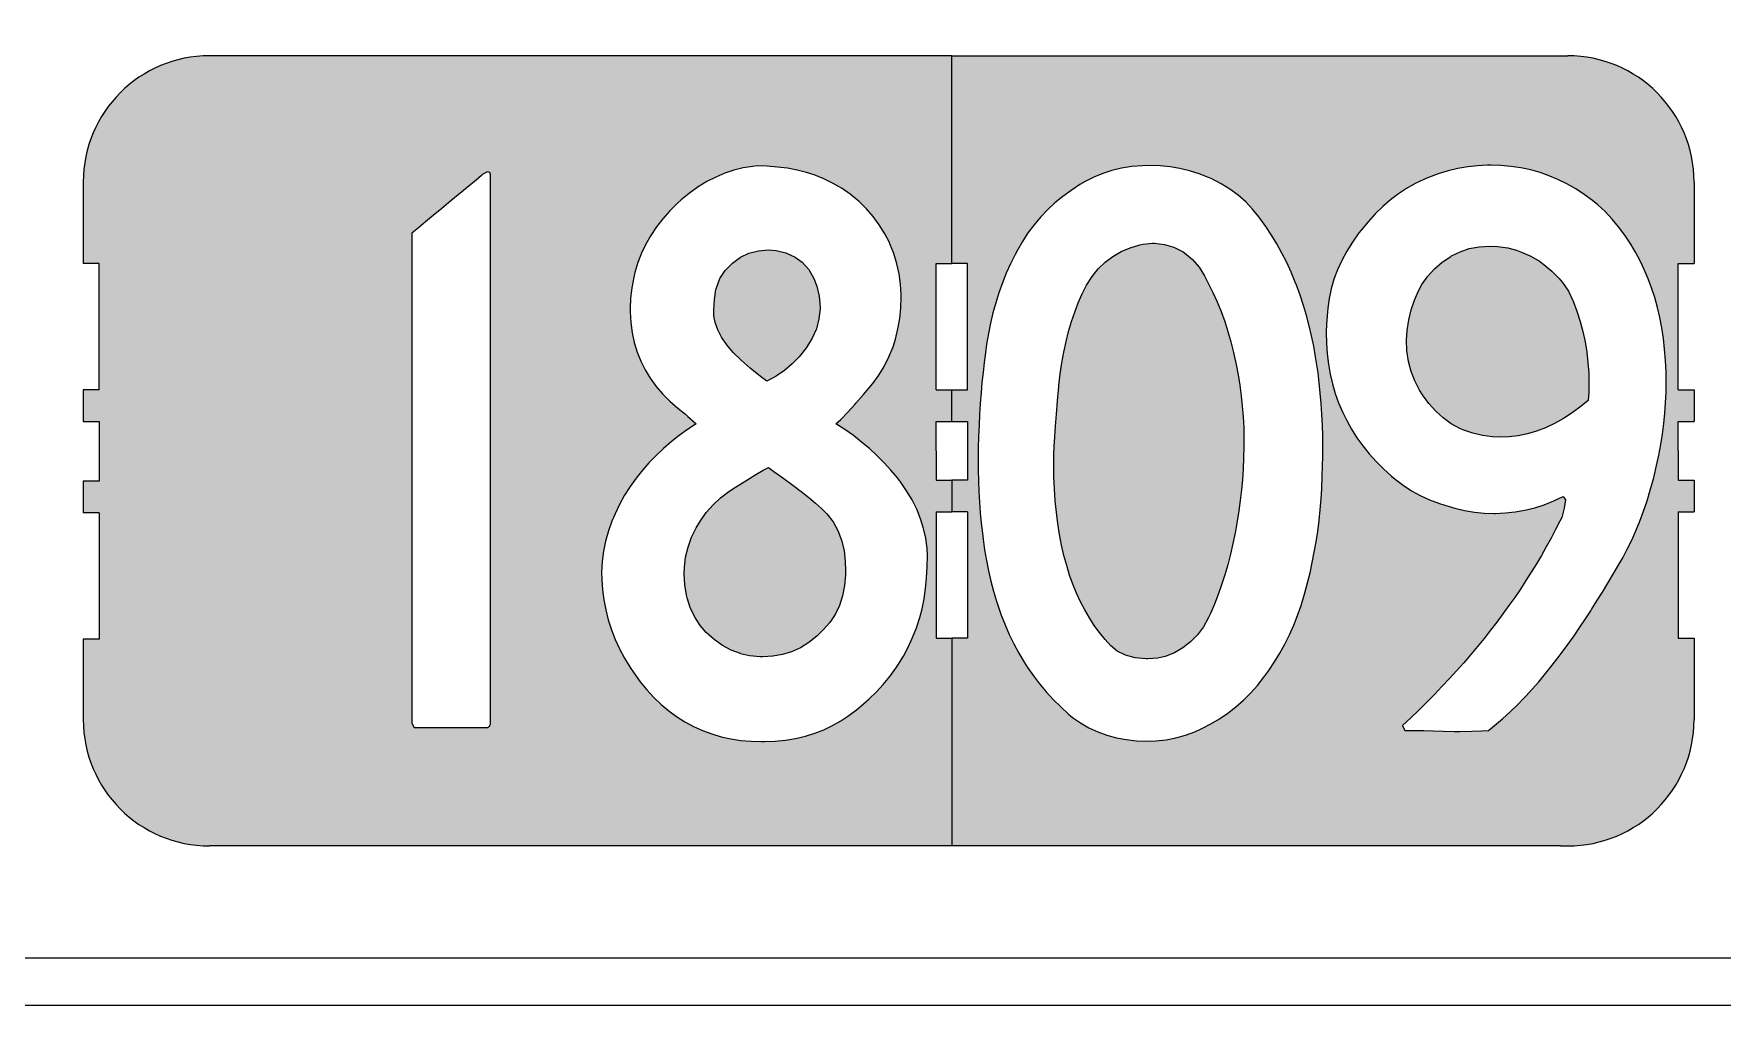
# Model space of a CAD drawing. Header units: millimetres. Extents: x 0 to 507, y 0 to 308.
# Drawn here: x 118.9 to 225.8, y 0 to 61.5 of the extents above; entities that cross this region are included whole.
import ezdxf

# ---------------------------------------------------------------- set-up
doc = ezdxf.new("R2010")
doc.units = ezdxf.units.MM
for name, color, linetype in [('Cut', 7, 'Continuous'), ('Inner Border', 251, 'Continuous'), ('Number', 7, 'Continuous'), ('Paint', 7, 'Continuous')]:
    doc.layers.add(name, color=color, linetype=linetype)

msp = doc.modelspace()

# ---------------------------------------------------------------- hatches: boundary and pattern name
at = {"layer": 'Paint'}
h = msp.add_hatch(color=256, dxfattribs=at)
h.dxf.hatch_style = 1
h.paths.add_polyline_path([(175.998, 31.227), (176.998, 31.227), (176.998, 33.227), (175.998, 33.227), (175.998, 35.077), (175.998, 36.927), (176.998, 36.927), (176.998, 38.927), (175.998, 38.927), (175.998, 46.927), (176.998, 46.927), (176.998, 60.077), (129.998, 60.077, 0.4142136), (121.998, 52.077), (121.998, 46.927), (122.998, 46.927), (122.998, 38.927), (121.998, 38.927), (121.998, 36.927), (122.998, 36.927), (122.998, 35.077), (122.998, 33.15), (121.998, 33.15), (121.998, 31.15), (122.998, 31.15), (122.998, 23.15), (121.998, 23.15), (121.998, 18.077, 0.4142136), (129.998, 10.077), (176.998, 10.077), (176.998, 23.227), (175.998, 23.227)])
h.paths.add_polyline_path([(142.804, 48.847), (143.218, 49.184), (143.674, 49.557), (144.166, 49.966), (144.705, 50.406), (145.285, 50.888), (145.508, 51.074), (146.311, 51.732), (146.876, 52.204), (147.212, 52.494), (147.3, 52.577), (147.596, 52.732), (147.793, 52.664), (147.793, 17.7), (147.596, 17.577), (142.949, 17.577), (142.804, 17.836)], flags=16)
h.paths.add_polyline_path([(154.857, 28.065), (154.94, 28.723), (155.075, 29.37), (155.251, 30.008), (155.479, 30.634), (155.676, 31.096), (155.961, 31.686), (156.277, 32.261), (156.624, 32.81), (157.007, 33.349), (157.422, 33.867), (157.815, 34.307), (158.266, 34.779), (158.738, 35.224), (159.225, 35.654), (159.732, 36.053), (160.261, 36.431), (160.81, 36.789), (160.81, 36.794), (160.287, 37.245), (160.126, 37.39), (159.655, 37.778), (159.147, 38.214), (158.686, 38.675), (158.266, 39.156), (157.898, 39.664), (157.577, 40.192), (157.303, 40.747), (157.075, 41.327), (156.893, 41.928), (156.764, 42.55), (156.676, 43.197), (156.634, 43.865), (156.634, 44.093), (156.66, 44.725), (156.733, 45.383), (156.857, 46.067), (156.93, 46.368), (157.116, 46.984), (157.349, 47.58), (157.624, 48.155), (157.94, 48.709), (158.297, 49.248), (158.696, 49.766), (159.137, 50.263), (159.618, 50.74), (159.851, 50.952), (160.385, 51.388), (160.929, 51.771), (161.483, 52.108), (162.048, 52.398), (162.618, 52.641), (163.203, 52.833), (163.794, 52.978), (164.4, 53.076), (164.623, 53.102), (165.301, 53.082), (165.959, 53.035), (166.596, 52.952), (167.208, 52.833), (167.804, 52.683), (168.285, 52.532), (168.902, 52.284), (169.492, 51.999), (170.047, 51.678), (170.565, 51.315), (171.106, 50.878), (171.59, 50.393), (172.015, 49.901), (172.399, 49.372), (172.746, 48.813), (173.067, 48.207), (173.321, 47.554), (173.518, 46.917), (173.657, 46.274), (173.751, 45.616), (173.787, 44.953), (173.787, 44.793), (173.766, 44.114), (173.699, 43.446), (173.585, 42.793), (173.424, 42.146), (173.274, 41.659), (173.015, 41.021), (172.72, 40.42), (172.383, 39.861), (172.005, 39.343), (171.772, 39.068), (171.399, 38.644), (170.927, 38.084), (170.865, 38.006), (170.42, 37.514), (169.959, 37.058), (169.658, 36.794), (170.223, 36.426), (170.762, 36.038), (171.28, 35.634), (171.777, 35.214), (172.254, 34.779), (172.704, 34.323), (173.139, 33.852), (173.549, 33.359), (173.74, 33.116), (174.134, 32.551), (174.481, 31.971), (174.776, 31.386), (175.015, 30.78), (175.206, 30.168), (175.346, 29.541), (175.429, 28.899), (175.46, 28.459), (175.445, 27.739), (175.403, 27.039), (175.336, 26.366), (175.238, 25.713), (175.113, 25.086), (174.968, 24.521), (174.761, 23.879), (174.517, 23.257), (174.238, 22.656), (173.932, 22.076), (173.585, 21.517), (173.445, 21.315), (173.067, 20.797), (172.658, 20.299), (172.217, 19.823), (171.746, 19.367), (171.243, 18.927), (170.964, 18.699), (170.477, 18.326), (169.969, 17.989), (169.441, 17.688), (168.891, 17.429), (168.322, 17.212), (167.726, 17.03), (167.109, 16.885), (166.472, 16.777), (165.809, 16.709), (165.13, 16.678), (164.939, 16.678), (164.286, 16.699), (163.644, 16.756), (163.012, 16.854), (162.395, 16.989), (161.794, 17.165), (161.209, 17.378), (161.204, 17.378), (160.639, 17.637), (160.095, 17.927), (159.572, 18.258), (159.069, 18.626), (158.587, 19.03), (158.121, 19.476), (157.681, 19.957), (157.261, 20.47), (156.857, 21.025), (156.634, 21.367), (156.277, 21.952), (155.961, 22.548), (155.681, 23.149), (155.443, 23.76), (155.241, 24.382), (155.08, 25.008), (154.956, 25.646), (154.873, 26.288), (154.826, 26.941), (154.816, 27.397)], flags=16)
h.paths.add_polyline_path([(160.064, 27.692), (160.142, 28.345), (160.297, 28.982), (160.52, 29.604), (160.81, 30.215), (161.074, 30.655), (161.452, 31.184), (161.877, 31.665), (162.354, 32.106), (162.877, 32.494), (163.307, 32.774), (164.011, 33.225), (164.592, 33.587), (165.053, 33.852), (165.384, 34.023), (165.736, 33.774), (166.363, 33.323), (166.938, 32.898), (167.467, 32.494), (167.943, 32.116), (168.373, 31.764), (168.752, 31.432), (169.083, 31.096), (169.477, 30.588), (169.788, 30.028), (170.021, 29.422), (170.176, 28.769), (170.249, 28.07), (170.275, 27.5), (170.269, 27.241), (170.207, 26.547), (170.078, 25.894), (169.876, 25.293), (169.606, 24.729), (169.264, 24.216), (168.85, 23.744), (168.446, 23.356), (167.938, 22.952), (167.405, 22.62), (166.85, 22.366), (166.27, 22.185), (165.669, 22.076), (165.037, 22.035), (164.851, 22.04), (164.193, 22.102), (163.612, 22.242), (163.607, 22.247), (163.022, 22.465), (162.468, 22.765), (161.944, 23.138), (161.452, 23.589), (161.064, 24.034), (160.696, 24.584), (160.421, 25.159), (160.245, 25.765), (160.199, 25.951), (160.09, 26.599), (160.048, 27.293)], flags=0)
h.paths.add_polyline_path([(162.172, 42.731), (162.007, 43.187), (161.918, 43.627), (161.924, 43.969), (161.97, 44.653), (162.065, 45.296), (162.297, 45.974), (162.654, 46.497), (163.105, 46.958), (163.607, 47.326), (164.151, 47.585), (164.747, 47.74), (165.384, 47.792), (165.882, 47.756), (166.493, 47.601), (167.078, 47.326), (167.513, 47.015), (167.943, 46.544), (168.259, 45.979), (168.456, 45.497), (168.601, 44.86), (168.658, 44.101), (168.586, 43.42), (168.42, 42.798), (168.156, 42.197), (167.777, 41.581), (167.337, 41.027), (166.892, 40.571), (166.4, 40.161), (165.866, 39.799), (165.286, 39.483), (164.882, 39.783), (164.229, 40.301), (163.654, 40.809), (163.162, 41.306), (162.753, 41.793), (162.421, 42.27)], flags=0)
h.paths.add_polyline_path([(223.996, 18.077), (223.996, 23.227), (222.996, 23.227), (222.996, 31.227), (223.996, 31.227), (223.996, 33.227), (222.996, 33.227), (222.996, 35.077), (222.996, 36.927), (223.996, 36.927), (223.996, 38.927), (222.996, 38.927), (222.996, 46.927), (223.996, 46.927), (223.996, 52.077, 0.4142136), (215.996, 60.077), (215.536, 60.077), (213.998, 60.077), (176.998, 60.077), (176.998, 46.927), (177.998, 46.927), (177.998, 38.927), (176.998, 38.927), (176.998, 36.927), (177.998, 36.927), (177.998, 35.077), (177.998, 33.227), (176.998, 33.227), (176.998, 31.227), (177.998, 31.227), (177.998, 23.227), (176.998, 23.227), (176.998, 10.077), (215.536, 10.077), (215.996, 10.077, 0.4142136)])
h.paths.add_polyline_path([(205.687, 17.377), (205.541, 17.688), (206.06, 18.18), (206.567, 18.672), (207.065, 19.165), (207.557, 19.662), (208.033, 20.159), (208.505, 20.662), (208.961, 21.164), (209.411, 21.672), (209.852, 22.18), (210.276, 22.693), (210.696, 23.205), (211.105, 23.723), (211.504, 24.236), (211.893, 24.76), (212.271, 25.283), (212.639, 25.806), (212.996, 26.334), (213.343, 26.863), (213.685, 27.396), (214.012, 27.93), (214.328, 28.464), (214.638, 29.002), (214.939, 29.546), (215.224, 30.09), (215.504, 30.634), (215.618, 30.862), (215.763, 31.458), (215.861, 31.976), (215.716, 32.183), (215.115, 31.909), (214.509, 31.67), (213.903, 31.479), (213.286, 31.328), (212.67, 31.22), (212.053, 31.152), (211.391, 31.119), (210.712, 31.142), (210.085, 31.204), (209.463, 31.303), (208.836, 31.448), (208.215, 31.629), (207.873, 31.743), (207.251, 31.981), (206.66, 32.251), (206.096, 32.556), (205.567, 32.903), (205.06, 33.281), (204.827, 33.478), (204.329, 33.934), (203.858, 34.406), (203.423, 34.893), (203.024, 35.395), (202.651, 35.908), (202.314, 36.442), (202.008, 36.986), (201.734, 37.545), (201.49, 38.12), (201.278, 38.711), (201.102, 39.312), (200.957, 39.933), (200.843, 40.565), (200.765, 41.213), (200.713, 41.876), (200.698, 42.561), (200.718, 43.104), (200.775, 43.85), (200.796, 44.093), (200.879, 44.71), (201.009, 45.326), (201.185, 45.932), (201.407, 46.533), (201.682, 47.124), (201.998, 47.714), (202.366, 48.289), (202.775, 48.864), (202.91, 49.035), (203.35, 49.574), (203.806, 50.077), (204.277, 50.533), (204.77, 50.957), (205.272, 51.341), (205.795, 51.683), (206.334, 51.988), (206.888, 52.253), (207.184, 52.377), (207.8, 52.6), (208.417, 52.786), (209.038, 52.936), (209.66, 53.045), (210.287, 53.118), (210.914, 53.149), (211.121, 53.154), (211.763, 53.133), (212.4, 53.076), (213.027, 52.978), (213.649, 52.848), (214.255, 52.677), (214.758, 52.506), (215.359, 52.253), (215.939, 51.968), (216.498, 51.652), (217.037, 51.304), (217.555, 50.926), (217.902, 50.641), (218.358, 50.211), (218.798, 49.745), (219.213, 49.248), (219.607, 48.719), (219.98, 48.155), (220.285, 47.637), (220.575, 47.098), (220.845, 46.544), (221.083, 45.969), (221.306, 45.383), (221.503, 44.777), (221.674, 44.155), (221.824, 43.518), (221.948, 42.86), (222.052, 42.192), (222.129, 41.503), (222.186, 40.798), (222.218, 40.078), (222.228, 39.431), (222.218, 38.778), (222.192, 38.12), (222.14, 37.462), (222.078, 36.799), (221.99, 36.136), (221.886, 35.473), (221.762, 34.81), (221.622, 34.141), (221.461, 33.468), (221.415, 33.297), (221.223, 32.598), (221.021, 31.919), (220.798, 31.261), (220.565, 30.629), (220.311, 30.013), (220.047, 29.422), (219.767, 28.857), (219.477, 28.308), (219.228, 27.889), (218.876, 27.282), (218.529, 26.697), (218.187, 26.127), (217.845, 25.578), (217.508, 25.044), (217.462, 24.962), (217.125, 24.438), (216.768, 23.91), (216.395, 23.371), (215.996, 22.822), (215.576, 22.263), (215.447, 22.086), (215.011, 21.517), (214.581, 20.978), (214.162, 20.47), (213.742, 19.993), (213.333, 19.553), (213.255, 19.475), (212.815, 19.009), (212.349, 18.558), (211.867, 18.118), (211.364, 17.693), (210.971, 17.377), (210.525, 17.351), (209.919, 17.336), (209.147, 17.326), (208.81, 17.326), (208.116, 17.341), (207.474, 17.362), (206.894, 17.377)], flags=16)
h.paths.add_polyline_path([(194.48, 18.481), (193.951, 18.124), (193.402, 17.798), (192.827, 17.507), (192.376, 17.305), (191.786, 17.083), (191.185, 16.917), (190.563, 16.798), (189.921, 16.73), (189.377, 16.71), (188.698, 16.736), (188.046, 16.803), (187.414, 16.922), (186.813, 17.088), (186.232, 17.295), (185.678, 17.554), (185.15, 17.86), (184.647, 18.212), (184.388, 18.419), (183.891, 18.875), (183.419, 19.341), (182.974, 19.828), (182.554, 20.326), (182.161, 20.844), (181.798, 21.372), (181.586, 21.709), (181.244, 22.279), (180.928, 22.864), (180.637, 23.455), (180.368, 24.061), (180.119, 24.677), (179.902, 25.309), (179.819, 25.563), (179.632, 26.19), (179.467, 26.832), (179.316, 27.48), (179.182, 28.138), (179.073, 28.806), (178.98, 29.48), (178.933, 29.863), (178.861, 30.505), (178.798, 31.158), (178.752, 31.821), (178.71, 32.495), (178.684, 33.173), (178.669, 33.862), (178.664, 34.52), (178.674, 35.261), (178.695, 35.986), (178.721, 36.696), (178.757, 37.39), (178.798, 38.074), (178.85, 38.742), (178.907, 39.4), (178.975, 40.043), (179.047, 40.67), (179.125, 41.281), (179.202, 41.82), (179.311, 42.493), (179.446, 43.156), (179.601, 43.809), (179.778, 44.451), (179.98, 45.083), (180.202, 45.705), (180.446, 46.316), (180.715, 46.917), (181.005, 47.508), (181.145, 47.772), (181.466, 48.331), (181.819, 48.87), (182.202, 49.378), (182.611, 49.865), (183.052, 50.326), (183.523, 50.761), (184.02, 51.176), (184.549, 51.559), (185.108, 51.922), (185.445, 52.124), (185.984, 52.398), (186.548, 52.631), (187.134, 52.823), (187.75, 52.963), (188.388, 53.066), (189.051, 53.118), (189.548, 53.134), (190.185, 53.108), (190.812, 53.046), (191.434, 52.942), (192.045, 52.792), (192.656, 52.6), (193.257, 52.367), (193.459, 52.279), (194.055, 51.973), (194.609, 51.631), (195.127, 51.248), (195.604, 50.828), (196.044, 50.373), (196.466, 49.847), (196.884, 49.269), (197.246, 48.725), (197.583, 48.166), (197.899, 47.591), (198.199, 46.995), (198.479, 46.384), (198.738, 45.752), (198.816, 45.55), (199.044, 44.918), (199.256, 44.28), (199.453, 43.638), (199.624, 42.996), (199.779, 42.343), (199.919, 41.69), (200.033, 41.032), (200.095, 40.654), (200.184, 40.022), (200.261, 39.385), (200.329, 38.732), (200.386, 38.064), (200.427, 37.39), (200.458, 36.706), (200.479, 36.007), (200.49, 35.268), (200.484, 34.722), (200.468, 34.132), (200.448, 33.448), (200.417, 32.666), (200.391, 32.034), (200.329, 31.345), (200.256, 30.661), (200.168, 29.982), (200.064, 29.314), (199.95, 28.656), (199.821, 28.003), (199.676, 27.361), (199.52, 26.724), (199.328, 26.017), (199.111, 25.299), (198.888, 24.667), (198.645, 24.045), (198.381, 23.444), (198.085, 22.854), (197.769, 22.279), (197.427, 21.719), (197.065, 21.18), (196.749, 20.75), (196.345, 20.232), (195.915, 19.745), (195.464, 19.295), (194.982, 18.875)], flags=16)
h.paths.add_polyline_path([(191.631, 22.61), (191.097, 22.305), (190.506, 22.066), (190.05, 21.963), (189.385, 21.909), (188.605, 21.978), (187.994, 22.139), (187.471, 22.403), (187.046, 22.766), (186.704, 23.144), (186.352, 23.579), (186.02, 24.035), (185.709, 24.512), (185.419, 25.009), (185.15, 25.527), (184.901, 26.071), (184.668, 26.63), (184.456, 27.216), (184.269, 27.822), (184.098, 28.454), (183.948, 29.101), (183.818, 29.775), (183.704, 30.469), (183.616, 31.184), (183.544, 31.92), (183.497, 32.681), (183.466, 33.458), (183.455, 34.334), (183.466, 34.831), (183.487, 35.359), (183.518, 35.96), (183.564, 36.644), (183.621, 37.406), (183.694, 38.24), (183.777, 39.152), (183.782, 39.214), (183.865, 39.939), (183.963, 40.644), (184.088, 41.327), (184.233, 41.991), (184.393, 42.633), (184.575, 43.255), (184.782, 43.856), (185.005, 44.441), (185.248, 45.006), (185.528, 45.555), (185.875, 46.104), (186.269, 46.591), (186.709, 47.016), (187.191, 47.383), (187.719, 47.684), (188.294, 47.927), (188.911, 48.109), (189.097, 48.145), (189.769, 48.22), (190.46, 48.135), (191.061, 47.953), (191.682, 47.648), (192.237, 47.192), (192.656, 46.705), (192.993, 46.14), (193.236, 45.684), (193.527, 45.104), (193.796, 44.503), (194.045, 43.892), (194.273, 43.265), (194.48, 42.628), (194.666, 41.97), (194.842, 41.261), (194.998, 40.54), (195.122, 39.887), (195.226, 39.229), (195.314, 38.566), (195.386, 37.898), (195.438, 37.224), (195.48, 36.546), (195.495, 35.867), (195.495, 35.313), (195.474, 34.629), (195.443, 33.945), (195.397, 33.272), (195.335, 32.603), (195.262, 31.94), (195.174, 31.282), (195.07, 30.635), (194.956, 29.987), (194.936, 29.889), (194.796, 29.205), (194.64, 28.532), (194.464, 27.874), (194.278, 27.231), (194.076, 26.599), (193.863, 25.983), (193.63, 25.377), (193.382, 24.786), (193.257, 24.522), (192.931, 23.936), (192.547, 23.429), (192.112, 22.983)], flags=0)
h.paths.add_polyline_path([(209.349, 36.405), (209.163, 36.488), (208.619, 36.794), (208.111, 37.162), (207.634, 37.586), (207.199, 38.079), (206.795, 38.628), (206.614, 38.923), (206.313, 39.503), (206.08, 40.104), (205.92, 40.736), (205.816, 41.394), (205.785, 42.073), (205.832, 42.689), (205.935, 43.358), (206.085, 44), (206.293, 44.616), (206.546, 45.207), (206.759, 45.596), (207.127, 46.129), (207.552, 46.601), (208.038, 47.02), (208.588, 47.378), (208.634, 47.409), (209.178, 47.678), (209.764, 47.87), (210.396, 47.989), (211.069, 48.025), (211.556, 48.01), (212.193, 47.927), (212.742, 47.766), (213.074, 47.647), (213.659, 47.388), (214.214, 47.067), (214.483, 46.87), (214.98, 46.45), (215.447, 45.979), (215.669, 45.72), (216.037, 45.176), (216.342, 44.555), (216.576, 43.907), (216.778, 43.27), (216.949, 42.627), (217.089, 41.98), (217.198, 41.327), (217.275, 40.664), (217.322, 40.001), (217.337, 39.327), (217.337, 38.783), (217.286, 38.265), (216.84, 37.897), (216.286, 37.483), (215.732, 37.12), (215.167, 36.809), (214.597, 36.54), (214.027, 36.322), (213.447, 36.157), (212.867, 36.032), (212.276, 35.96), (211.686, 35.939), (211.224, 35.955), (210.608, 36.038), (209.986, 36.188)], flags=0)
h = msp.add_hatch(color=256, dxfattribs=at)
h.dxf.hatch_style = 1
h.paths.add_polyline_path([(167.938, 22.952), (168.446, 23.356), (168.85, 23.744), (169.264, 24.216), (169.606, 24.729), (169.876, 25.293), (170.078, 25.894), (170.207, 26.547), (170.269, 27.241), (170.275, 27.5), (170.249, 28.07), (170.176, 28.769), (170.021, 29.422), (169.788, 30.028), (169.477, 30.588), (169.083, 31.096), (168.752, 31.432), (168.373, 31.764), (167.943, 32.116), (167.467, 32.494), (166.938, 32.898), (166.363, 33.323), (165.736, 33.774), (165.384, 34.023), (165.053, 33.852), (164.592, 33.587), (164.011, 33.225), (163.307, 32.774), (162.877, 32.494), (162.354, 32.106), (161.877, 31.665), (161.452, 31.184), (161.074, 30.655), (160.81, 30.215), (160.52, 29.604), (160.297, 28.982), (160.142, 28.345), (160.064, 27.692), (160.048, 27.293), (160.09, 26.599), (160.199, 25.951), (160.245, 25.765), (160.421, 25.159), (160.696, 24.584), (161.064, 24.034), (161.452, 23.589), (161.944, 23.138), (162.468, 22.765), (163.022, 22.465), (163.637, 22.236), (164.193, 22.102), (164.851, 22.04), (165.037, 22.035), (165.669, 22.076), (166.27, 22.185), (166.85, 22.366), (167.405, 22.62)])
h.paths.add_polyline_path([(168.259, 45.979), (167.943, 46.544), (167.513, 47.015), (167.078, 47.326), (166.493, 47.601), (165.882, 47.756), (165.384, 47.792), (164.747, 47.74), (164.151, 47.585), (163.607, 47.326), (163.105, 46.958), (162.654, 46.497), (162.297, 45.974), (162.079, 45.337), (162.064, 45.285), (161.97, 44.653), (161.924, 43.969), (161.918, 43.627), (162.007, 43.187), (162.172, 42.731), (162.421, 42.27), (162.753, 41.793), (163.162, 41.306), (163.654, 40.809), (164.229, 40.301), (164.882, 39.783), (165.286, 39.483), (165.866, 39.799), (166.4, 40.161), (166.892, 40.571), (167.337, 41.027), (167.736, 41.529), (167.793, 41.607), (168.156, 42.197), (168.42, 42.798), (168.586, 43.42), (168.653, 44.052), (168.653, 44.171), (168.601, 44.86), (168.456, 45.497)])
h.paths.add_polyline_path([(183.694, 38.24), (183.621, 37.406), (183.564, 36.644), (183.518, 35.96), (183.487, 35.359), (183.466, 34.831), (183.456, 34.375), (183.456, 34.261), (183.466, 33.458), (183.497, 32.681), (183.544, 31.92), (183.616, 31.184), (183.704, 30.469), (183.818, 29.775), (183.948, 29.101), (184.098, 28.454), (184.269, 27.822), (184.456, 27.216), (184.668, 26.63), (184.901, 26.071), (185.15, 25.527), (185.419, 25.009), (185.709, 24.512), (186.02, 24.035), (186.352, 23.579), (186.704, 23.144), (187.046, 22.766), (187.471, 22.403), (187.994, 22.139), (188.605, 21.978), (189.31, 21.916), (189.403, 21.911), (190.05, 21.963), (190.506, 22.066), (191.097, 22.305), (191.631, 22.61), (192.112, 22.983), (192.547, 23.429), (192.931, 23.936), (193.257, 24.522), (193.382, 24.786), (193.63, 25.377), (193.863, 25.983), (194.076, 26.599), (194.278, 27.231), (194.464, 27.874), (194.64, 28.532), (194.796, 29.205), (194.936, 29.889), (194.956, 29.987), (195.07, 30.635), (195.174, 31.282), (195.262, 31.94), (195.335, 32.603), (195.397, 33.272), (195.443, 33.945), (195.474, 34.629), (195.495, 35.313), (195.495, 35.867), (195.48, 36.546), (195.438, 37.224), (195.386, 37.898), (195.314, 38.566), (195.226, 39.229), (195.122, 39.887), (194.998, 40.54), (194.858, 41.188), (194.832, 41.302), (194.666, 41.97), (194.48, 42.628), (194.273, 43.265), (194.045, 43.892), (193.796, 44.503), (193.527, 45.104), (193.236, 45.684), (192.993, 46.14), (192.656, 46.705), (192.237, 47.192), (191.739, 47.601), (191.641, 47.668), (191.061, 47.953), (190.46, 48.135), (189.833, 48.212), (189.698, 48.212), (189.097, 48.145), (188.911, 48.109), (188.294, 47.927), (187.719, 47.684), (187.191, 47.383), (186.709, 47.016), (186.269, 46.591), (185.875, 46.104), (185.528, 45.555), (185.248, 45.006), (185.005, 44.441), (184.782, 43.856), (184.575, 43.255), (184.393, 42.633), (184.233, 41.991), (184.088, 41.327), (183.963, 40.644), (183.865, 39.939), (183.782, 39.214), (183.777, 39.152)])
h.paths.add_polyline_path([(205.832, 42.689), (205.785, 42.073), (205.816, 41.394), (205.92, 40.736), (206.08, 40.104), (206.313, 39.503), (206.614, 38.923), (206.795, 38.628), (207.199, 38.079), (207.634, 37.586), (208.111, 37.162), (208.619, 36.794), (209.163, 36.488), (209.349, 36.405), (209.986, 36.188), (210.608, 36.038), (211.224, 35.955), (211.686, 35.939), (212.276, 35.96), (212.867, 36.032), (213.447, 36.157), (214.027, 36.322), (214.597, 36.54), (215.167, 36.809), (215.732, 37.12), (216.286, 37.483), (216.84, 37.897), (217.286, 38.265), (217.337, 38.783), (217.337, 39.327), (217.322, 40.001), (217.275, 40.664), (217.198, 41.327), (217.089, 41.98), (216.949, 42.627), (216.778, 43.27), (216.576, 43.907), (216.348, 44.539), (216.327, 44.585), (216.037, 45.176), (215.669, 45.72), (215.447, 45.979), (214.98, 46.45), (214.483, 46.87), (214.214, 47.067), (213.659, 47.388), (213.074, 47.647), (212.742, 47.766), (212.193, 47.927), (211.556, 48.01), (211.069, 48.025), (210.396, 47.989), (209.764, 47.87), (209.178, 47.678), (208.634, 47.409), (208.588, 47.378), (208.038, 47.02), (207.552, 46.601), (207.127, 46.129), (206.759, 45.596), (206.546, 45.207), (206.293, 44.616), (206.085, 44), (205.935, 43.358)])

# ---------------------------------------------------------------- linework, layer by layer
msp.add_lwpolyline([(0, 0), (297, 0), (297, 210), (0, 210)], close=True)
at = {"layer": 'Cut'}
for p, q in [((176.998, 60.077), (129.998, 60.077)), ((176.998, 46.927), (176.998, 60.077)), ((176.998, 60.077), (213.998, 60.077)), ((213.998, 60.077), (215.536, 60.077)), ((215.536, 60.077), (215.996, 60.077)), ((121.998, 52.077), (121.998, 46.927)), ((223.996, 52.077), (223.996, 46.927)), ((122.998, 46.927), (121.998, 46.927)), ((122.998, 38.927), (122.998, 46.927)), ((175.998, 38.927), (175.998, 46.927)), ((175.998, 46.927), (176.998, 46.927)), ((177.998, 46.927), (176.998, 46.927)), ((177.998, 38.927), (177.998, 46.927)), ((222.996, 38.927), (222.996, 46.927)), ((222.996, 46.927), (223.996, 46.927)), ((121.998, 38.927), (121.998, 36.927)), ((122.998, 38.927), (121.998, 38.927)), ((175.998, 38.927), (176.998, 38.927)), ((176.998, 36.927), (176.998, 38.927)), ((176.998, 38.927), (177.998, 38.927)), ((222.996, 38.927), (223.996, 38.927)), ((223.996, 38.927), (223.996, 36.927)), ((121.998, 36.927), (122.998, 36.927)), ((122.998, 36.927), (122.998, 35.077)), ((175.998, 35.077), (175.998, 36.927)), ((175.998, 36.927), (176.998, 36.927)), ((176.998, 36.927), (177.998, 36.927)), ((177.998, 36.927), (177.998, 35.077)), ((222.996, 35.077), (222.996, 36.927)), ((222.996, 36.927), (223.996, 36.927)), ((122.998, 35.077), (122.998, 33.15)), ((175.998, 35.077), (175.998, 33.227)), ((177.998, 35.077), (177.998, 33.227)), ((222.996, 35.077), (222.996, 33.227)), ((121.998, 33.15), (121.998, 31.15)), ((122.998, 33.15), (121.998, 33.15)), ((122.998, 33.15), (122.998, 33.15)), ((175.998, 33.227), (176.998, 33.227)), ((176.998, 33.227), (176.998, 31.227)), ((177.998, 33.227), (176.998, 33.227)), ((222.996, 33.227), (223.996, 33.227)), ((223.996, 33.227), (223.996, 31.227)), ((122.998, 31.15), (121.998, 31.15)), ((122.998, 31.15), (122.998, 23.15)), ((175.998, 31.227), (176.998, 31.227)), ((175.998, 31.227), (175.998, 23.227)), ((177.998, 31.227), (176.998, 31.227)), ((177.998, 31.227), (177.998, 23.227)), ((222.996, 31.227), (223.996, 31.227)), ((222.996, 31.227), (222.996, 23.227)), ((121.998, 23.15), (121.998, 18.077)), ((122.998, 23.15), (121.998, 23.15)), ((175.998, 23.227), (176.998, 23.227)), ((176.998, 23.227), (176.998, 10.077)), ((177.998, 23.227), (176.998, 23.227)), ((222.996, 23.227), (223.996, 23.227)), ((223.996, 23.227), (223.996, 18.077)), ((176.998, 10.077), (129.998, 10.077)), ((215.536, 10.077), (176.998, 10.077)), ((215.536, 10.077), (215.996, 10.077))]:
    msp.add_line(p, q, dxfattribs=at)
for centre, start, end in [((129.998, 52.077), 90, 180), ((215.996, 52.077), 0, 90), ((129.998, 18.077), 180, 270), ((215.996, 18.077), 270, 0)]:
    msp.add_arc(centre, 8, start, end, dxfattribs=at)
at = {"layer": 'Inner Border'}
msp.add_line((3, 3), (294, 3), dxfattribs=at)
at = {"layer": 'Number', "color": 7, "lineweight": 0}
msp.add_lwpolyline([(147.596, 52.732), (147.3, 52.577), (147.212, 52.494), (146.876, 52.204), (146.311, 51.732), (145.508, 51.074), (145.285, 50.888), (144.705, 50.406), (144.166, 49.966), (143.674, 49.557), (143.218, 49.184), (142.804, 48.847), (142.804, 17.836), (142.949, 17.577), (147.596, 17.577), (147.72, 17.655), (147.793, 17.785), (147.793, 52.577), (147.746, 52.68)], close=True, dxfattribs=at)
for points in [[(164.623, 53.102), (164.4, 53.076), (163.794, 52.978), (163.203, 52.833), (162.618, 52.641), (162.048, 52.398), (161.483, 52.108), (160.929, 51.771), (160.385, 51.388), (159.851, 50.952), (159.618, 50.74), (159.137, 50.263), (158.696, 49.766), (158.297, 49.248), (157.94, 48.709), (157.624, 48.155)], [(172.005, 39.343), (172.383, 39.861), (172.72, 40.42), (173.015, 41.021), (173.274, 41.659), (173.424, 42.146), (173.585, 42.793), (173.699, 43.446), (173.766, 44.114), (173.787, 44.793), (173.787, 44.953), (173.751, 45.616), (173.657, 46.274), (173.518, 46.917), (173.321, 47.554), (173.077, 48.181), (173.062, 48.217), (172.746, 48.813), (172.399, 49.372), (172.015, 49.901), (171.59, 50.393), (171.135, 50.849), (171.052, 50.921), (170.565, 51.315), (170.047, 51.678), (169.492, 51.999), (168.902, 52.284), (168.285, 52.532), (167.804, 52.683), (167.208, 52.833), (166.596, 52.952), (165.959, 53.035), (165.301, 53.082), (164.623, 53.102)], [(189.548, 53.134), (189.051, 53.118), (188.388, 53.066), (187.75, 52.963), (187.134, 52.823), (186.548, 52.631), (185.984, 52.398), (185.445, 52.124), (185.108, 51.922), (184.549, 51.559), (184.02, 51.176), (183.523, 50.761), (183.052, 50.326), (182.611, 49.865), (182.202, 49.378), (181.819, 48.87), (181.466, 48.331)], [(197.427, 21.719), (197.769, 22.279), (198.085, 22.854), (198.381, 23.444), (198.645, 24.045), (198.888, 24.667), (199.111, 25.299), (199.308, 25.952), (199.349, 26.097), (199.52, 26.724), (199.676, 27.361), (199.821, 28.003), (199.95, 28.656), (200.064, 29.314), (200.168, 29.982), (200.256, 30.661), (200.329, 31.345), (200.391, 32.034), (200.417, 32.666), (200.448, 33.448), (200.468, 34.132), (200.484, 34.722), (200.489, 35.22), (200.489, 35.303), (200.479, 36.007), (200.458, 36.706), (200.427, 37.39), (200.386, 38.064), (200.329, 38.732), (200.261, 39.385), (200.184, 40.022), (200.095, 40.654), (200.033, 41.032), (199.919, 41.69), (199.779, 42.343), (199.624, 42.996), (199.453, 43.638), (199.256, 44.28), (199.044, 44.918), (198.816, 45.55), (198.738, 45.752), (198.479, 46.384), (198.199, 46.995), (197.899, 47.591), (197.583, 48.166), (197.246, 48.725), (196.884, 49.269), (196.505, 49.792), (196.443, 49.875), (196.044, 50.373), (195.604, 50.828), (195.127, 51.248), (194.609, 51.631), (194.055, 51.973), (193.459, 52.279), (193.257, 52.367), (192.656, 52.6), (192.045, 52.792), (191.434, 52.942), (190.812, 53.046), (190.185, 53.108), (189.548, 53.134)], [(211.121, 53.154), (210.914, 53.149), (210.287, 53.118), (209.66, 53.045), (209.038, 52.936), (208.417, 52.786), (207.8, 52.6), (207.184, 52.377), (206.888, 52.253), (206.334, 51.988), (205.795, 51.683), (205.272, 51.341), (204.77, 50.957), (204.277, 50.533), (203.806, 50.077), (203.35, 49.574), (202.91, 49.035), (202.775, 48.864), (202.366, 48.289), (201.998, 47.714), (201.682, 47.124), (201.407, 46.533), (201.185, 45.932), (201.009, 45.326), (200.879, 44.71), (200.796, 44.093), (200.775, 43.85), (200.718, 43.104), (200.698, 42.565), (200.698, 42.555), (200.713, 41.876), (200.765, 41.213), (200.843, 40.565), (200.957, 39.933), (201.102, 39.312), (201.278, 38.711), (201.49, 38.12), (201.734, 37.545), (202.008, 36.986), (202.314, 36.442), (202.651, 35.908)], [(219.98, 48.155), (219.607, 48.719), (219.213, 49.248), (218.798, 49.745), (218.358, 50.211), (217.902, 50.641), (217.555, 50.926), (217.037, 51.304), (216.498, 51.652), (215.939, 51.968), (215.359, 52.253), (214.758, 52.506), (214.255, 52.677), (213.649, 52.848), (213.027, 52.978), (212.4, 53.076), (211.763, 53.133), (211.121, 53.154)], [(157.624, 48.155), (157.349, 47.58), (157.116, 46.984), (156.93, 46.368), (156.857, 46.067), (156.733, 45.383), (156.66, 44.725), (156.634, 44.093), (156.634, 43.865), (156.676, 43.197), (156.764, 42.55), (156.893, 41.928), (157.075, 41.327), (157.303, 40.747), (157.577, 40.192), (157.898, 39.664), (158.266, 39.156), (158.686, 38.675), (159.147, 38.214), (159.655, 37.778), (160.126, 37.39), (160.287, 37.245), (160.81, 36.794), (160.81, 36.789), (160.261, 36.431), (159.732, 36.053), (159.225, 35.654), (158.738, 35.224), (158.266, 34.779), (157.815, 34.307)], [(181.466, 48.331), (181.145, 47.772), (181.005, 47.508), (180.715, 46.917), (180.446, 46.316), (180.202, 45.705), (179.98, 45.083), (179.778, 44.451), (179.601, 43.809), (179.446, 43.156), (179.311, 42.493), (179.202, 41.82), (179.125, 41.281), (179.047, 40.67), (178.975, 40.043), (178.907, 39.4), (178.85, 38.742), (178.798, 38.074), (178.757, 37.39), (178.721, 36.696), (178.695, 35.986), (178.674, 35.261), (178.664, 34.52), (178.669, 33.862), (178.684, 33.173), (178.71, 32.495), (178.752, 31.821), (178.798, 31.158), (178.861, 30.505), (178.933, 29.863), (178.98, 29.48), (179.073, 28.806), (179.182, 28.138), (179.316, 27.48), (179.467, 26.832), (179.632, 26.19), (179.819, 25.563), (179.902, 25.309), (180.119, 24.677), (180.368, 24.061), (180.637, 23.455), (180.928, 22.864), (181.244, 22.279), (181.586, 21.709), (181.798, 21.372), (182.161, 20.844), (182.554, 20.326), (182.974, 19.828), (183.419, 19.341), (183.891, 18.875), (184.388, 18.419), (184.647, 18.212), (185.15, 17.86), (185.678, 17.554), (186.232, 17.295), (186.813, 17.088), (187.414, 16.922), (188.046, 16.803), (188.698, 16.736), (189.377, 16.71), (189.921, 16.73), (190.563, 16.798), (191.185, 16.917), (191.786, 17.083), (192.376, 17.305), (192.827, 17.507), (193.402, 17.798), (193.951, 18.124), (194.48, 18.481), (194.982, 18.875), (195.464, 19.295), (195.915, 19.745), (196.345, 20.232), (196.749, 20.75), (197.065, 21.18), (197.427, 21.719)], [(189.403, 21.911), (189.31, 21.916), (188.605, 21.978), (187.994, 22.139), (187.471, 22.403), (187.046, 22.766), (186.704, 23.144), (186.352, 23.579), (186.02, 24.035), (185.709, 24.512), (185.419, 25.009), (185.15, 25.527), (184.901, 26.071), (184.668, 26.63), (184.456, 27.216), (184.269, 27.822), (184.098, 28.454), (183.948, 29.101), (183.818, 29.775), (183.704, 30.469), (183.616, 31.184), (183.544, 31.92), (183.497, 32.681), (183.466, 33.458), (183.456, 34.261), (183.456, 34.375), (183.466, 34.831), (183.487, 35.359), (183.518, 35.96), (183.564, 36.644), (183.621, 37.406), (183.694, 38.24), (183.777, 39.152), (183.782, 39.214), (183.865, 39.939), (183.963, 40.644), (184.088, 41.327), (184.233, 41.991), (184.393, 42.633), (184.575, 43.255), (184.782, 43.856), (185.005, 44.441), (185.248, 45.006), (185.528, 45.555), (185.875, 46.104), (186.269, 46.591), (186.709, 47.016), (187.191, 47.383), (187.719, 47.684), (188.294, 47.927), (188.911, 48.109), (189.097, 48.145), (189.698, 48.212)], [(189.698, 48.212), (189.833, 48.212), (190.46, 48.135), (191.061, 47.953), (191.641, 47.668), (191.739, 47.601), (192.237, 47.192), (192.656, 46.705), (192.993, 46.14), (193.236, 45.684), (193.527, 45.104), (193.796, 44.503), (194.045, 43.892), (194.273, 43.265), (194.48, 42.628), (194.666, 41.97), (194.832, 41.302), (194.858, 41.188), (194.998, 40.54), (195.122, 39.887), (195.226, 39.229), (195.314, 38.566), (195.386, 37.898), (195.438, 37.224), (195.48, 36.546), (195.495, 35.867), (195.495, 35.313), (195.474, 34.629), (195.443, 33.945), (195.397, 33.272), (195.335, 32.603), (195.262, 31.94), (195.174, 31.282), (195.07, 30.635), (194.956, 29.987), (194.936, 29.889), (194.796, 29.205), (194.64, 28.532), (194.464, 27.874), (194.278, 27.231), (194.076, 26.599), (193.863, 25.983), (193.63, 25.377), (193.382, 24.786), (193.257, 24.522), (192.931, 23.936), (192.547, 23.429), (192.112, 22.983), (191.631, 22.61), (191.097, 22.305), (190.506, 22.066), (190.05, 21.963), (189.403, 21.911)], [(215.716, 32.183), (215.861, 31.976), (215.763, 31.458), (215.618, 30.862), (215.504, 30.634), (215.224, 30.09), (214.939, 29.546), (214.638, 29.002), (214.328, 28.464), (214.012, 27.93), (213.685, 27.396), (213.343, 26.863), (212.996, 26.334), (212.639, 25.806), (212.271, 25.283), (211.893, 24.76), (211.504, 24.236), (211.105, 23.723), (210.696, 23.205), (210.276, 22.693), (209.852, 22.18), (209.411, 21.672), (208.961, 21.164), (208.505, 20.662), (208.033, 20.159), (207.557, 19.662), (207.065, 19.165), (206.567, 18.672), (206.06, 18.18), (205.541, 17.688), (205.687, 17.377), (206.894, 17.377), (206.894, 17.377), (207.474, 17.362), (208.116, 17.341), (208.81, 17.326), (209.147, 17.326), (209.919, 17.336), (210.525, 17.351), (210.971, 17.377), (211.364, 17.693), (211.867, 18.118), (212.349, 18.558), (212.815, 19.009), (213.255, 19.475), (213.333, 19.553), (213.742, 19.993), (214.162, 20.47), (214.581, 20.978), (215.011, 21.517), (215.447, 22.086), (215.576, 22.263), (215.996, 22.822), (216.395, 23.371), (216.768, 23.91), (217.125, 24.438), (217.462, 24.962), (217.508, 25.044), (217.845, 25.578), (218.187, 26.127), (218.529, 26.697), (218.876, 27.282), (219.228, 27.889), (219.477, 28.308), (219.767, 28.857), (220.047, 29.422), (220.311, 30.013), (220.565, 30.629), (220.798, 31.261), (221.021, 31.919), (221.223, 32.598), (221.415, 33.297), (221.461, 33.468), (221.622, 34.141), (221.762, 34.81), (221.886, 35.473), (221.99, 36.136), (222.078, 36.799), (222.14, 37.462), (222.192, 38.12), (222.218, 38.778), (222.228, 39.431), (222.218, 40.078), (222.186, 40.798), (222.129, 41.503), (222.052, 42.192), (221.948, 42.86), (221.824, 43.518), (221.674, 44.155), (221.503, 44.777), (221.306, 45.383), (221.083, 45.969), (220.845, 46.544), (220.575, 47.098), (220.285, 47.637), (219.98, 48.155)], [(215.716, 32.183), (215.861, 31.976), (215.763, 31.458), (215.618, 30.862), (215.504, 30.634), (215.224, 30.09), (214.939, 29.546), (214.638, 29.002), (214.328, 28.464), (214.012, 27.93), (213.685, 27.396), (213.343, 26.863), (212.996, 26.334), (212.639, 25.806), (212.271, 25.283), (211.893, 24.76), (211.504, 24.236), (211.105, 23.723), (210.696, 23.205), (210.276, 22.693), (209.852, 22.18), (209.411, 21.672), (208.961, 21.164), (208.505, 20.662), (208.033, 20.159), (207.557, 19.662), (207.065, 19.165), (206.567, 18.672), (206.06, 18.18), (205.541, 17.688), (205.687, 17.377), (206.894, 17.377), (206.894, 17.377), (207.474, 17.362), (208.116, 17.341), (208.81, 17.326), (209.147, 17.326), (209.919, 17.336), (210.525, 17.351), (210.971, 17.377), (211.364, 17.693), (211.867, 18.118), (212.349, 18.558), (212.815, 19.009), (213.255, 19.475), (213.333, 19.553), (213.742, 19.993), (214.162, 20.47), (214.581, 20.978), (215.011, 21.517), (215.447, 22.086), (215.576, 22.263), (215.996, 22.822), (216.395, 23.371), (216.768, 23.91), (217.125, 24.438), (217.462, 24.962), (217.508, 25.044), (217.845, 25.578), (218.187, 26.127), (218.529, 26.697), (218.876, 27.282), (219.228, 27.889), (219.477, 28.308), (219.767, 28.857), (220.047, 29.422), (220.311, 30.013), (220.565, 30.629), (220.798, 31.261), (221.021, 31.919), (221.223, 32.598), (221.415, 33.297), (221.461, 33.468), (221.622, 34.141), (221.762, 34.81), (221.886, 35.473), (221.99, 36.136), (222.078, 36.799), (222.14, 37.462), (222.192, 38.12), (222.218, 38.778), (222.228, 39.431), (222.218, 40.078), (222.186, 40.798), (222.129, 41.503), (222.052, 42.192), (221.948, 42.86), (221.824, 43.518), (221.674, 44.155), (221.503, 44.777), (221.306, 45.383), (221.083, 45.969), (220.845, 46.544), (220.575, 47.098), (220.285, 47.637), (219.98, 48.155)], [(165.286, 39.483), (164.882, 39.783), (164.229, 40.301), (163.654, 40.809), (163.162, 41.306), (162.753, 41.793), (162.421, 42.27), (162.172, 42.731), (162.007, 43.187), (161.918, 43.627), (161.924, 43.969), (161.97, 44.653), (162.064, 45.285), (162.079, 45.337), (162.297, 45.974), (162.654, 46.497), (163.105, 46.958), (163.607, 47.326), (164.151, 47.585), (164.747, 47.74), (165.384, 47.792)], [(165.384, 47.792), (165.882, 47.756), (166.493, 47.601), (167.078, 47.326), (167.513, 47.015), (167.943, 46.544), (168.259, 45.979), (168.456, 45.497), (168.601, 44.86), (168.653, 44.171), (168.653, 44.052), (168.586, 43.42), (168.42, 42.798), (168.156, 42.197), (167.793, 41.607), (167.736, 41.529), (167.337, 41.027), (166.892, 40.571), (166.4, 40.161), (165.866, 39.799), (165.286, 39.483)], [(211.686, 35.939), (211.224, 35.955), (210.608, 36.038), (209.986, 36.188), (209.349, 36.405), (209.163, 36.488), (208.619, 36.794), (208.111, 37.162), (207.634, 37.586), (207.199, 38.079), (206.795, 38.628), (206.614, 38.923), (206.313, 39.503), (206.08, 40.104), (205.92, 40.736), (205.816, 41.394), (205.785, 42.073), (205.832, 42.689), (205.935, 43.358), (206.085, 44), (206.293, 44.616), (206.546, 45.207), (206.759, 45.596), (207.127, 46.129), (207.552, 46.601), (208.038, 47.02), (208.588, 47.378), (208.634, 47.409), (209.178, 47.678), (209.764, 47.87), (210.396, 47.989), (211.069, 48.025)], [(211.069, 48.025), (211.556, 48.01), (212.193, 47.927), (212.742, 47.766), (213.074, 47.647), (213.659, 47.388), (214.214, 47.067), (214.483, 46.87), (214.98, 46.45), (215.447, 45.979), (215.669, 45.72), (216.037, 45.176), (216.327, 44.585), (216.348, 44.539), (216.576, 43.907), (216.778, 43.27), (216.949, 42.627), (217.089, 41.98), (217.198, 41.327), (217.275, 40.664), (217.322, 40.001), (217.337, 39.327), (217.337, 38.783), (217.286, 38.265), (216.84, 37.897), (216.286, 37.483), (215.732, 37.12), (215.167, 36.809), (214.597, 36.54), (214.027, 36.322), (213.447, 36.157), (212.867, 36.032), (212.276, 35.96), (211.686, 35.939)], [(211.069, 48.025), (211.556, 48.01), (212.193, 47.927), (212.742, 47.766), (213.074, 47.647), (213.659, 47.388), (214.214, 47.067), (214.483, 46.87), (214.98, 46.45), (215.447, 45.979), (215.669, 45.72), (216.037, 45.176), (216.327, 44.585), (216.348, 44.539), (216.576, 43.907), (216.778, 43.27), (216.949, 42.627), (217.089, 41.98), (217.198, 41.327), (217.275, 40.664), (217.322, 40.001), (217.337, 39.327), (217.337, 38.783), (217.286, 38.265), (216.84, 37.897), (216.286, 37.483), (215.732, 37.12), (215.167, 36.809), (214.597, 36.54), (214.027, 36.322), (213.447, 36.157), (212.867, 36.032), (212.276, 35.96), (211.686, 35.939)], [(156.277, 21.952), (156.634, 21.367), (156.857, 21.025), (157.261, 20.47), (157.681, 19.957), (158.121, 19.476), (158.587, 19.03), (159.069, 18.626), (159.572, 18.258), (160.095, 17.927), (160.639, 17.637), (161.204, 17.378), (161.209, 17.378), (161.794, 17.165), (162.395, 16.989), (163.012, 16.854), (163.644, 16.756), (164.286, 16.699), (164.939, 16.678), (165.13, 16.678), (165.809, 16.709), (166.472, 16.777), (167.109, 16.885), (167.726, 17.03), (168.322, 17.212), (168.891, 17.429), (169.441, 17.688), (169.969, 17.989), (170.477, 18.326), (170.964, 18.699), (171.243, 18.927), (171.746, 19.367), (172.217, 19.823), (172.658, 20.299), (173.067, 20.797), (173.445, 21.315), (173.585, 21.517), (173.932, 22.076), (174.238, 22.656), (174.517, 23.257), (174.761, 23.879), (174.968, 24.521), (175.113, 25.086), (175.238, 25.713), (175.336, 26.366), (175.403, 27.039), (175.445, 27.739), (175.46, 28.459), (175.429, 28.899), (175.346, 29.541), (175.206, 30.168), (175.015, 30.78), (174.776, 31.386), (174.481, 31.971), (174.134, 32.551), (173.74, 33.116), (173.549, 33.359), (173.139, 33.852), (172.704, 34.323), (172.254, 34.779), (171.777, 35.214), (171.28, 35.634), (170.762, 36.038), (170.223, 36.426), (169.658, 36.794), (169.959, 37.058), (170.42, 37.514), (170.865, 38.006), (170.927, 38.084), (171.399, 38.644), (171.772, 39.068), (172.005, 39.343)], [(202.651, 35.908), (203.024, 35.395), (203.423, 34.893), (203.858, 34.406), (204.329, 33.934), (204.827, 33.478), (205.06, 33.281), (205.567, 32.903), (206.096, 32.556), (206.66, 32.251)], [(202.651, 35.908), (203.024, 35.395), (203.423, 34.893), (203.858, 34.406), (204.329, 33.934), (204.827, 33.478), (205.06, 33.281), (205.567, 32.903), (206.096, 32.556), (206.66, 32.251)], [(157.815, 34.307), (157.422, 33.867), (157.007, 33.349), (156.624, 32.81), (156.277, 32.261), (155.961, 31.686), (155.676, 31.096), (155.479, 30.634), (155.251, 30.008), (155.075, 29.37), (154.94, 28.723), (154.857, 28.065), (154.816, 27.397), (154.826, 26.941), (154.873, 26.288), (154.956, 25.646), (155.08, 25.008), (155.241, 24.382), (155.443, 23.76), (155.681, 23.149), (155.961, 22.548), (156.277, 21.952)], [(165.037, 22.035), (164.851, 22.04), (164.193, 22.102), (163.612, 22.242), (163.607, 22.247), (163.022, 22.465), (162.468, 22.765), (161.944, 23.138), (161.452, 23.589), (161.064, 24.034), (160.696, 24.584), (160.421, 25.159), (160.245, 25.765), (160.199, 25.951), (160.09, 26.599), (160.048, 27.293), (160.064, 27.692), (160.142, 28.345), (160.297, 28.982), (160.52, 29.604), (160.81, 30.215), (161.074, 30.655), (161.452, 31.184), (161.877, 31.665), (162.354, 32.106), (162.877, 32.494), (163.307, 32.774), (164.011, 33.225), (164.592, 33.587), (165.053, 33.852), (165.384, 34.023)], [(165.384, 34.023), (165.736, 33.774), (166.363, 33.323), (166.938, 32.898), (167.467, 32.494), (167.943, 32.116), (168.373, 31.764), (168.752, 31.432), (169.083, 31.096), (169.477, 30.588), (169.788, 30.028), (170.021, 29.422), (170.176, 28.769), (170.249, 28.07), (170.275, 27.5), (170.269, 27.241), (170.207, 26.547), (170.078, 25.894), (169.876, 25.293), (169.606, 24.729), (169.264, 24.216), (168.85, 23.744), (168.446, 23.356), (167.938, 22.952), (167.405, 22.62), (166.85, 22.366), (166.27, 22.185), (165.669, 22.076), (165.037, 22.035)], [(206.66, 32.251), (207.251, 31.981), (207.873, 31.743), (208.215, 31.629), (208.836, 31.448), (209.463, 31.303), (210.085, 31.204), (210.712, 31.142), (211.338, 31.121), (211.427, 31.121), (212.053, 31.152), (212.67, 31.22), (213.286, 31.328), (213.903, 31.479), (214.509, 31.67), (215.115, 31.909), (215.716, 32.183)]]:
    msp.add_lwpolyline(points, dxfattribs=at)

doc.saveas('drawing.dxf')
